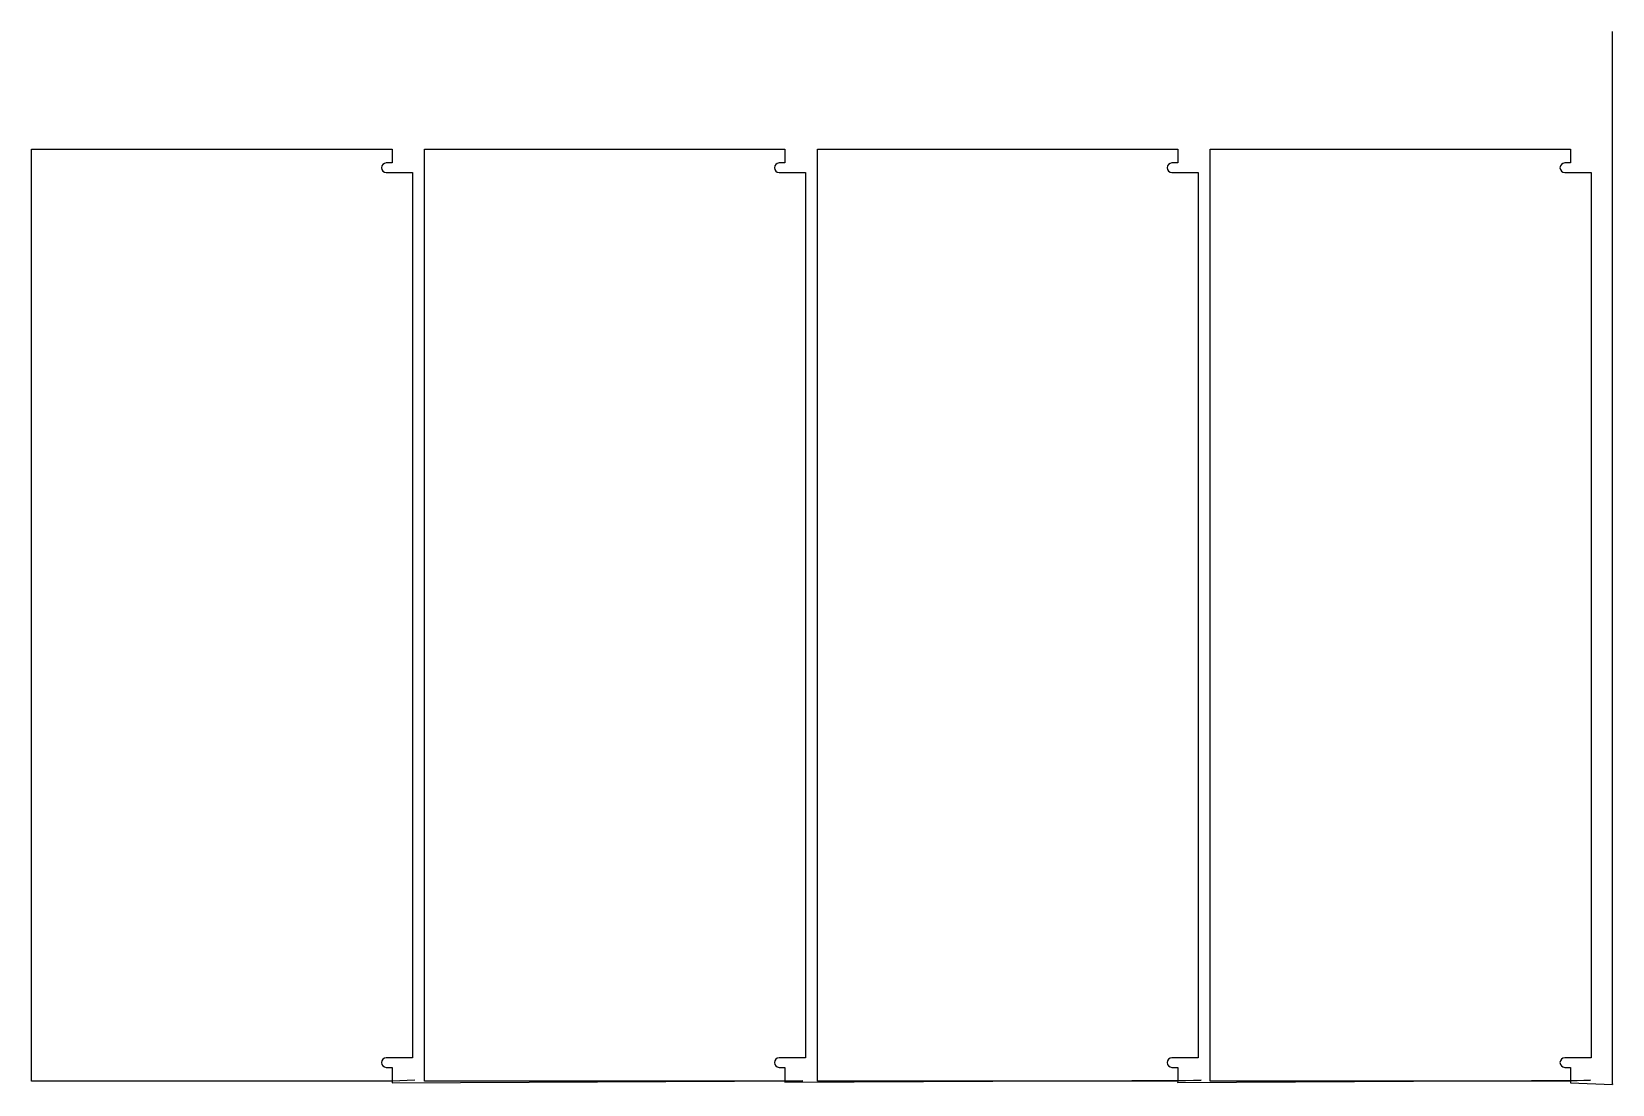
# Model space of a CAD drawing. Header units: metres. Extents: x 8 to 3759, y 0 to 2500.
import ezdxf

# ---------------------------------------------------------------- set-up
doc = ezdxf.new("R2010")
doc.units = ezdxf.units.M

msp = doc.modelspace()

# ---------------------------------------------------------------- linework, layer by layer
at = {"layer": 'TOOL_0'}
for p, q in [((3759.248, 2499), (3759.248, 2500)), ((3759.248, 1), (3759.248, 2499)), ((8, 8.001), (8, 2220.501)), ((8, 2220.501), (863.25, 2220.501)), ((863.25, 2220.501), (863.25, 2188.001)), ((940.277, 8.001), (940.277, 2220.501)), ((940.277, 2220.501), (1795.527, 2220.501)), ((1795.527, 2220.501), (1795.527, 2188.001)), ((1872.563, 8.001), (1872.563, 2220.501)), ((1872.563, 2220.501), (2727.813, 2220.501)), ((2727.813, 2220.501), (2727.813, 2188.001)), ((2804.599, 8.001), (2804.599, 2220.501)), ((2804.599, 2220.501), (3659.849, 2220.501)), ((3659.849, 2220.501), (3659.849, 2188.001)), ((863.25, 2188.001), (849.5, 2188.001)), ((1795.527, 2188.001), (1781.777, 2188.001)), ((2727.813, 2188.001), (2714.063, 2188.001)), ((3659.849, 2188.001), (3646.099, 2188.001)), ((849.5, 2165.501), (912, 2165.501)), ((912, 2165.501), (912, 63.001)), ((1781.777, 2165.501), (1844.277, 2165.501)), ((1844.277, 2165.501), (1844.277, 63.001)), ((2714.063, 2165.501), (2776.563, 2165.501)), ((2776.563, 2165.501), (2776.563, 63.001)), ((3646.099, 2165.501), (3708.599, 2165.501)), ((3708.599, 2165.501), (3708.599, 63.001)), ((912, 63.001), (849.5, 63.001)), ((849.5, 40.501), (863.25, 40.501)), ((863.25, 40.501), (863.25, 8.001)), ((1844.277, 63.001), (1781.777, 63.001)), ((1781.777, 40.501), (1795.527, 40.501)), ((1795.527, 40.501), (1795.527, 8.001)), ((2776.563, 63.001), (2714.063, 63.001)), ((2714.063, 40.501), (2727.813, 40.501)), ((2727.813, 40.501), (2727.813, 8.001)), ((3708.599, 63.001), (3646.099, 63.001)), ((3646.099, 40.501), (3659.849, 40.501)), ((3659.849, 40.501), (3659.849, 8.001)), ((863.25, 8.001), (8, 8.001)), ((917.613, 10.05), (863.25, 8.001)), ((863.25, 8.001), (863.93, 3.599)), ((863.93, 3.599), (1837.999, 8.792)), ((1795.527, 8.001), (940.277, 8.001)), ((1837.999, 8.792), (1795.527, 8.001)), ((1795.527, 8.001), (1795.71, 5.117)), ((1795.71, 5.117), (2783.145, 10.003)), ((2727.813, 8.001), (1872.563, 8.001)), ((2727.195, 4.145), (3707.272, 10.145)), ((2727.813, 8.001), (2727.195, 4.145)), ((2783.145, 10.003), (2727.813, 8.001)), ((3659.849, 8.001), (2804.599, 8.001)), ((3659.849, 8.001), (3659.829, 3.867)), ((3659.829, 3.867), (3759.248, 0)), ((3707.272, 10.145), (3659.849, 8.001)), ((3759.248, 0), (3759.248, 1)), ((3759.248, 1), (3759.248, 0)), ((3759.248, 0), (3759.248, 1))]:
    msp.add_line(p, q, dxfattribs=at)
for centre in [(849.5, 2176.751), (1781.777, 2176.751), (2714.063, 2176.751), (3646.099, 2176.751), (849.5, 51.751), (1781.777, 51.751), (2714.063, 51.751), (3646.099, 51.751)]:
    msp.add_arc(centre, 11.25, 90, 270, dxfattribs=at)

doc.saveas('drawing.dxf')
